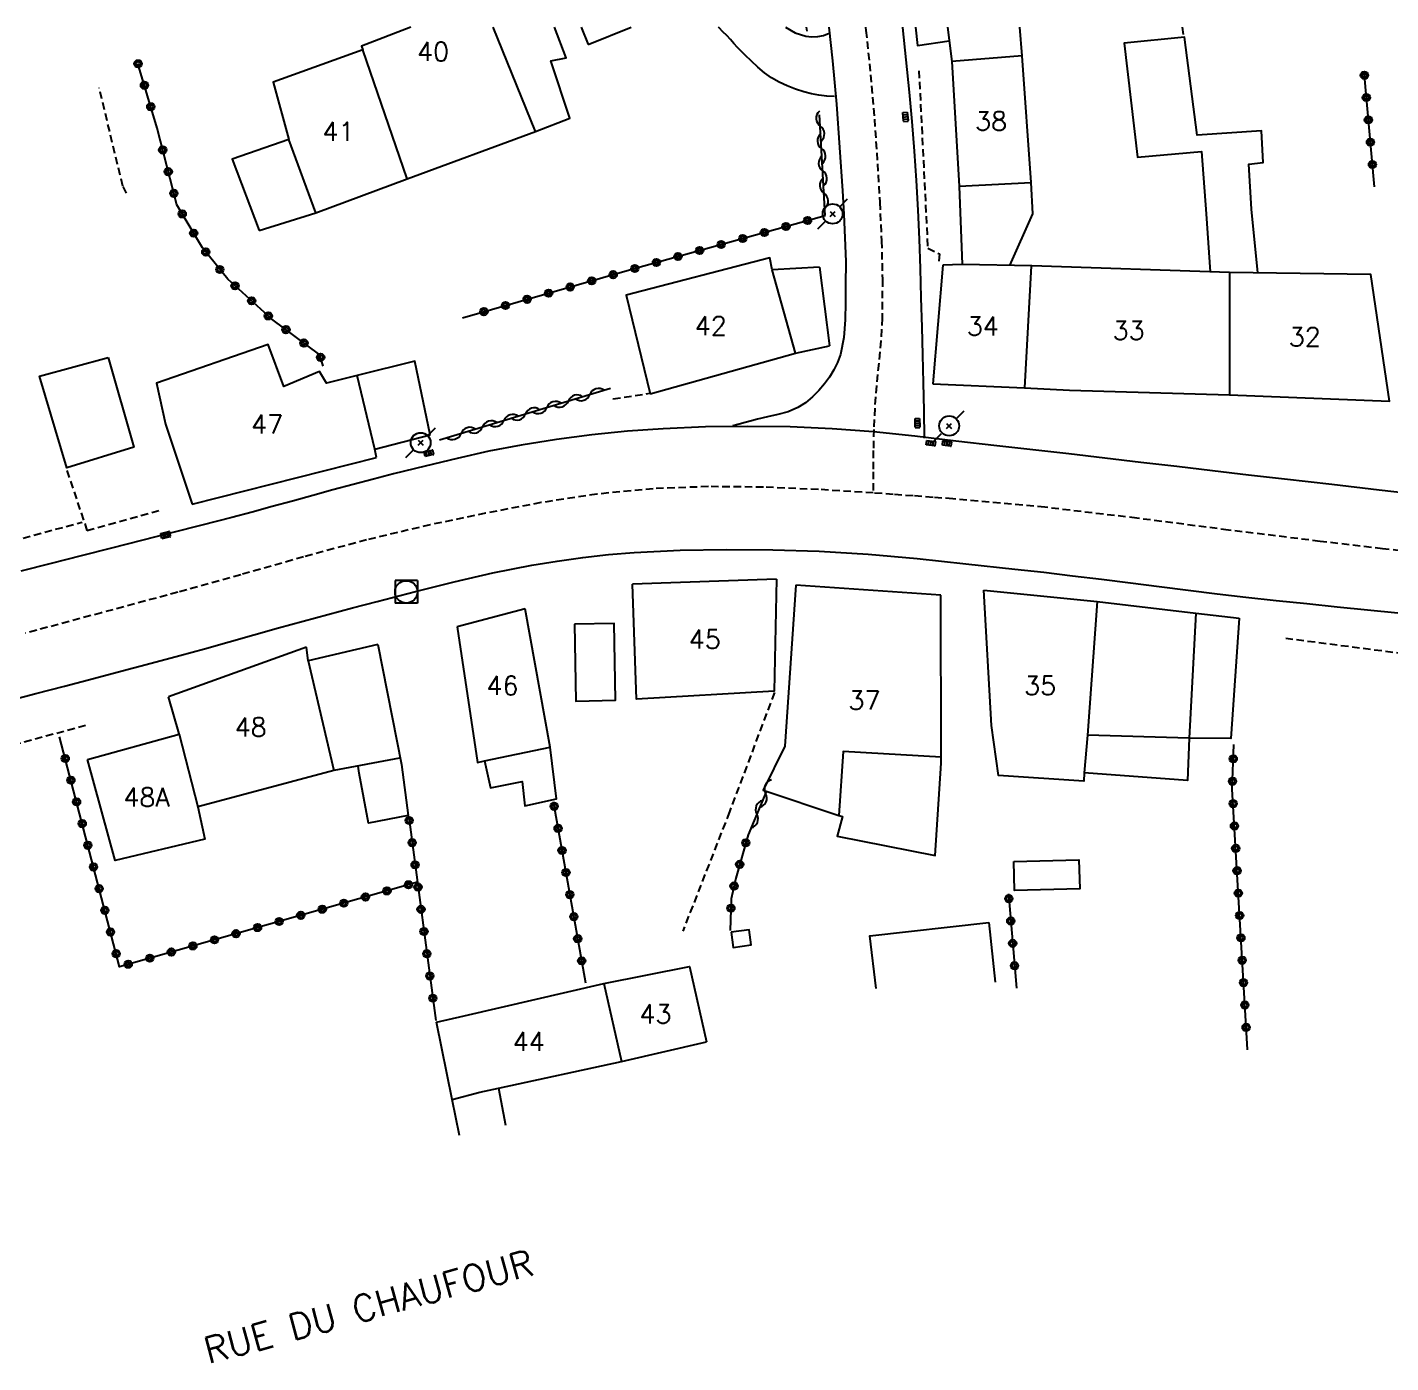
# Model space of a CAD drawing. Header units: millimetres. Extents: x 173000 to 174000, y 130000 to 131001.
# Drawn here: x 173306.5 to 173397.8, y 130910.6 to 131000 of the extents above; entities that cross this region are included whole.
import ezdxf
from ezdxf.enums import TextEntityAlignment as Align

# ---------------------------------------------------------------- set-up
doc = ezdxf.new("R2010")
doc.units = ezdxf.units.MM
doc.linetypes.add('DASHED', pattern=[0.75, 0.5, -0.25])
doc.layers.get('0').update_dxf_attribs({"linetype": 'CONTINUOUS'})
for name, color, linetype in [('W0001', 6, 'DASHED'), ('W0008', 7, 'CONTINUOUS'), ('W0014', 7, 'CONTINUOUS'), ('W0017', 7, 'CONTINUOUS'), ('W0101', 7, 'CONTINUOUS'), ('W0104', 1, 'CONTINUOUS'), ('W0112', 1, 'DASHED'), ('W0310', 3, 'CONTINUOUS'), ('W0322', 7, 'CONTINUOUS'), ('W0323', 7, 'CONTINUOUS'), ('W0401', 7, 'CONTINUOUS'), ('W0420', 7, 'CONTINUOUS'), ('W0473', 7, 'CONTINUOUS'), ('W0989', 7, 'CONTINUOUS'), ('W0991', 7, 'CONTINUOUS'), ('W1102', 7, 'CONTINUOUS')]:
    doc.layers.add(name, color=color, linetype=linetype)
doc.styles.get("Standard").update_dxf_attribs({"font": 'romans.shx', "width": 0.85})

# ---------------------------------------------------------------- blocks, each defined once
blk = doc.blocks.new('T401')
for p, q in [((-0.3, 0.3), (0, 0.3)), ((-0.3, -0.25), (-0.3, 0.3)), ((-0.3, 0.15), (0, 0.15)), ((-0.3, 0), (0, 0)), ((0, 0.3), (0, -0.25)), ((-0.3, -0.15), (0, -0.15)), ((-0.3, -0.25), (-0.3, -0.3)), ((-0.3, -0.3), (0, -0.3)), ((0, -0.3), (0, -0.25))]:
    blk.add_line(p, q)
blk = doc.blocks.new('T473')
for p, q in [((0.500001, 0.500001), (1.000002, 1.000002)), ((-0.166667, 0.166667), (0.166667, -0.166667)), ((-0.166667, -0.166667), (0.166667, 0.166667)), ((-1.000002, -1.000002), (-0.500001, -0.500001))]:
    blk.add_line(p, q)
blk.add_ellipse((0, 0), major_axis=(0.471405, 0.471405), ratio=1, start_param=5.497787144, end_param=11.780972451)
blk = doc.blocks.new('T420')
for p, q in [((0.75, 0.75), (-0.75, 0.75)), ((-0.75, 0.75), (-0.75, -0.75)), ((0.75, 0.75), (0.75, -0.75)), ((0.75, -0.75), (-0.75, -0.75))]:
    blk.add_line(p, q)
blk.add_ellipse((0, 0), major_axis=(-0.53, 0.53), ratio=1, start_param=3.926991, end_param=10.210176)
blk = doc.blocks.new('t323o')
at = {"color": 0, "linetype": 'Continuous'}
for radius in [0.25, 0.15]:
    blk.add_circle((0, 0), radius, dxfattribs=at)
blk = doc.blocks.new('t310o')
at = {"color": 0, "linetype": 'Continuous'}
for centre, start, end in [((-0.5, 0.375), 216.8699, 323.1304), ((0.5, -0.375), 36.8699, 143.1303)]:
    blk.add_arc(centre, 0.625, start, end, dxfattribs=at)
blk = doc.blocks.new('t322o')
at = {"color": 0, "linetype": 'Continuous'}
for radius in [0.25, 0.15]:
    blk.add_circle((0, 0), radius, dxfattribs=at)

msp = doc.modelspace()

# ---------------------------------------------------------------- linework, layer by layer
at = {"layer": 'W0001'}
for points in [[(173362.625, 131000), (173362.65, 130999.792), (173362.956, 130996.823), (173363.216, 130993.849), (173363.426, 130990.872), (173363.575, 130988.292), (173363.692, 130985.709), (173363.753, 130983.124), (173363.731, 130980.537), (173363.7, 130979.78), (173363.647, 130979.025), (173363.58, 130978.27), (173363.502, 130977.517), (173363.423, 130976.764), (173363.349, 130976.011), (173363.285, 130975.257), (173363.238, 130974.501), (173363.179, 130973.086), (173363.143, 130971.669), (173363.129, 130970.253), (173363.138, 130968.836)], [(173363.138, 130968.836), (173359.466, 130969.069), (173355.787, 130969.227), (173352.102, 130969.26), (173348.418, 130969.123), (173344.644, 130968.761), (173340.898, 130968.188), (173337.18, 130967.477), (173333.48, 130966.704), (173329.225, 130965.701), (173325.005, 130964.558), (173320.801, 130963.36), (173316.593, 130962.194), (173311.489, 130960.821), (173306.385, 130959.445)], [(173426.488, 130961.653), (173422.307, 130962.143), (173418.126, 130962.635), (173413.946, 130963.13), (173409.766, 130963.625), (173405.585, 130964.121), (173401.405, 130964.616), (173397.224, 130965.109), (173393.043, 130965.599), (173386.909, 130966.356), (173380.777, 130967.148), (173374.634, 130967.877), (173368.476, 130968.442), (173367.141, 130968.541), (173365.807, 130968.641), (173364.473, 130968.74), (173363.138, 130968.836)]]:
    msp.add_lwpolyline(points, dxfattribs=at)
at = {"layer": 'W0008'}
for points in [[(173360.162, 131000), (173360.409, 130997.754), (173360.672, 130994.86), (173360.891, 130991.962), (173361.077, 130989.063), (173361.168, 130987.486), (173361.246, 130985.907), (173361.293, 130984.327), (173361.289, 130982.745), (173361.28, 130981.589), (173361.269, 130980.42), (173361.179, 130979.247), (173360.936, 130978.095), (173360.747, 130977.568), (173360.5, 130977.067), (173360.208, 130976.594), (173359.879, 130976.145), (173359.492, 130975.688), (173359.069, 130975.26), (173358.604, 130974.875), (173358.094, 130974.548), (173357.445, 130974.264), (173356.758, 130974.079), (173356.068, 130973.936), (173355.393, 130973.773), (173354.983, 130973.659), (173354.572, 130973.547), (173354.161, 130973.436), (173353.749, 130973.327)], [(173366.573, 130972.494), (173366.54, 130974.352), (173366.501, 130976.21), (173366.458, 130978.069), (173366.409, 130979.927), (173366.357, 130981.888), (173366.305, 130983.85), (173366.241, 130985.811), (173366.151, 130987.771), (173366.035, 130989.746), (173365.898, 130991.72), (173365.741, 130993.692), (173365.563, 130995.663), (173365.35, 130997.822), (173365.12, 130999.979), (173365.117, 131000)]]:
    msp.add_lwpolyline(points, dxfattribs=at)
at = {"layer": 'W0014'}
for points in [[(173400.157, 130968.674), (173396.995, 130969.034), (173393.833, 130969.394), (173390.671, 130969.757), (173388.263, 130970.035), (173385.856, 130970.317), (173383.449, 130970.6), (173381.043, 130970.884), (173378.635, 130971.166), (173376.228, 130971.445), (173373.82, 130971.719), (173371.412, 130971.988), (173368.663, 130972.309), (173365.914, 130972.643), (173363.159, 130972.937), (173360.396, 130973.139), (173357.567, 130973.252), (173354.736, 130973.294), (173351.905, 130973.259), (173349.075, 130973.139), (173346.686, 130972.964), (173344.304, 130972.719), (173341.929, 130972.408), (173339.563, 130972.035), (173337.415, 130971.627), (173335.281, 130971.15), (173333.158, 130970.635), (173331.037, 130970.109), (173329.679, 130969.766), (173328.323, 130969.409), (173326.97, 130969.044), (173325.618, 130968.672), (173324.268, 130968.297), (173322.917, 130967.925), (173321.565, 130967.557), (173320.21, 130967.197), (173318.195, 130966.674), (173316.179, 130966.158), (173314.161, 130965.646), (173312.143, 130965.138), (173310.125, 130964.63), (173308.107, 130964.121), (173306.09, 130963.607)], [(173305.157, 130954.897), (173307.087, 130955.409), (173309.017, 130955.918), (173310.947, 130956.426), (173312.877, 130956.936), (173314.806, 130957.449), (173316.734, 130957.967), (173318.384, 130958.417), (173320.032, 130958.875), (173321.68, 130959.338), (173323.326, 130959.801), (173324.974, 130960.26), (173326.624, 130960.713), (173328.277, 130961.155), (173329.934, 130961.584), (173332.509, 130962.24), (173335.089, 130962.886), (173337.681, 130963.486), (173340.291, 130964.003), (173341.991, 130964.283), (173343.697, 130964.52), (173345.409, 130964.71), (173347.126, 130964.848), (173350.225, 130965.002), (173353.326, 130965.061), (173356.427, 130965.038), (173359.527, 130964.942), (173362.807, 130964.745), (173366.08, 130964.448), (173369.346, 130964.099), (173372.609, 130963.744), (173374.547, 130963.53), (173376.482, 130963.301), (173378.416, 130963.062), (173380.35, 130962.817), (173382.283, 130962.57), (173384.217, 130962.326), (173386.151, 130962.09), (173388.087, 130961.865), (173390.118, 130961.642), (173392.149, 130961.43), (173394.181, 130961.225), (173396.214, 130961.023), (173398.247, 130960.821)]]:
    msp.add_lwpolyline(points, dxfattribs=at)
at = {"layer": 'W0017'}
for points in [[(173360.541, 130995.358), (173360.023, 130995.392), (173359.507, 130995.458), (173358.997, 130995.556), (173358.494, 130995.686), (173357.932, 130995.868), (173357.382, 130996.082), (173356.847, 130996.333), (173356.333, 130996.626), (173355.857, 130996.96), (173355.414, 130997.337), (173354.991, 130997.733), (173354.572, 130998.129), (173354.313, 130998.381), (173354.062, 130998.641), (173353.817, 130998.907), (173353.575, 130999.174), (173353.331, 130999.44), (173353.081, 130999.702), (173352.822, 130999.955), (173352.771, 131000)], [(173357.255, 131000), (173357.91, 130999.632), (173358.635, 130999.397), (173359.028, 130999.353), (173359.424, 130999.372), (173359.811, 130999.456), (173360.18, 130999.601)]]:
    msp.add_lwpolyline(points, dxfattribs=at)
at = {"layer": 'W0101'}
for points in [[(173332.185, 131000), (173328.877, 130998.74), (173328.971, 130998.482)], [(173340.526, 130993.033), (173337.707, 131000)], [(173328.971, 130998.482), (173322.982, 130996.321), (173324.015, 130992.492)], [(173373.103, 130998.082), (173368.405, 130997.706)], [(173368.405, 130997.706), (173368.899, 130989.368)], [(173373.713, 130989.603), (173373.103, 130998.082)], [(173331.938, 130989.85), (173340.526, 130993.033)], [(173325.823, 130987.584), (173324.015, 130992.492)], [(173325.823, 130987.584), (173331.938, 130989.85)], [(173368.899, 130989.368), (173373.713, 130989.603)], [(173356.38, 130983.779), (173356.216, 130984.577), (173346.609, 130982.064), (173348.206, 130975.464)], [(173357.93, 130978.189), (173356.38, 130983.779)], [(173367.795, 130984.084), (173367.137, 130976.145)], [(173369.086, 130984.131), (173367.795, 130984.084)], [(173373.76, 130984.037), (173369.086, 130984.131)], [(173386.983, 130983.59), (173373.76, 130984.037)], [(173386.983, 130975.394), (173397.693, 130974.971), (173396.449, 130983.449), (173386.983, 130983.59)], [(173328.585, 130976.695), (173326.551, 130976.192), (173326.082, 130976.968), (173323.686, 130975.958), (173322.629, 130978.776), (173315.16, 130976.193), (173315.771, 130973.445), (173317.556, 130968.09)], [(173348.206, 130975.464), (173357.93, 130978.189)], [(173329.769, 130971.777), (173328.585, 130976.695)], [(173367.137, 130976.145), (173373.272, 130975.861)], [(173373.272, 130975.861), (173376.273, 130975.722), (173386.983, 130975.394)], [(173329.887, 130971.213), (173329.769, 130971.777)], [(173317.556, 130968.09), (173329.887, 130971.213)], [(173356.662, 130963.063), (173356.497, 130955.571), (173347.29, 130955.031), (173347.032, 130962.734)], [(173356.662, 130963.063), (173347.032, 130962.734)], [(173357.953, 130962.664), (173357.225, 130951.883), (173355.769, 130948.947), (173360.846, 130947.263)], [(173367.654, 130962.006), (173357.953, 130962.664)], [(173367.676, 130951.155), (173367.654, 130962.006)], [(173377.258, 130950.103), (173377.224, 130949.549), (173371.531, 130949.924), (173371.052, 130953.28), (173370.537, 130962.338)], [(173370.537, 130962.338), (173378.132, 130961.576)], [(173339.845, 130961.09), (173335.289, 130959.869)], [(173341.512, 130951.836), (173339.845, 130961.09)], [(173378.132, 130961.576), (173377.477, 130952.629), (173377.477, 130952.639), (173377.258, 130950.103)], [(173335.289, 130959.869), (173336.651, 130950.803), (173337.12, 130950.92)], [(173325.213, 130958.507), (173315.959, 130955.195)], [(173325.307, 130957.614), (173325.213, 130958.507)], [(173325.307, 130957.614), (173327.041, 130950.271)], [(173316.687, 130952.706), (173316.687, 130952.729), (173315.959, 130955.195)], [(173310.557, 130950.991), (173316.687, 130952.706)], [(173337.12, 130950.92), (173341.512, 130951.836)], [(173317.935, 130947.835), (173318.401, 130945.66), (173312.389, 130944.25), (173310.557, 130950.991)], [(173367.676, 130951.155), (173361.129, 130951.54), (173360.846, 130947.263)], [(173327.041, 130950.271), (173327.03, 130950.271), (173317.923, 130947.832)], [(173345.106, 130936.006), (173350.837, 130937.157), (173351.968, 130932.112)], [(173333.903, 130933.423), (173335.758, 130933.845), (173345.106, 130936.006)], [(173334.949, 130928.24), (173333.903, 130933.423)], [(173346.28, 130930.78), (173351.968, 130932.112)], [(173338.045, 130929.015), (173346.28, 130930.78)], [(173336.799, 130928.748), (173338.045, 130929.015)], [(173334.949, 130928.24), (173336.799, 130928.748)]]:
    msp.add_lwpolyline(points, dxfattribs=at)
at = {"layer": 'W0104'}
for points in [[(173340.526, 130993.033), (173342.828, 130993.925), (173341.56, 130997.753), (173342.593, 130997.965), (173341.8, 131000)], [(173343.597, 131000), (173344.049, 130998.857)], [(173344.049, 130998.857), (173346.935, 131000)], [(173365.967, 131000), (173366.104, 130998.787), (173368.223, 130999.095)], [(173368.104, 131000), (173368.405, 130997.706)], [(173373.103, 130998.082), (173372.953, 131000)], [(173388.882, 130983.562), (173388.463, 130987.818), (173388.275, 130990.848), (173389.238, 130990.942), (173389.121, 130993.079), (173384.823, 130992.774), (173383.977, 130999.327), (173379.937, 130998.927), (173380.83, 130991.318), (173385.105, 130991.693), (173385.433, 130987.513), (173385.691, 130983.634)], [(173324.015, 130992.492), (173320.234, 130991.177), (173322.042, 130986.409)], [(173368.899, 130989.368), (173369.086, 130984.131)], [(173372.277, 130984.067), (173373.831, 130987.513), (173373.713, 130989.603)], [(173322.042, 130986.409), (173325.823, 130987.584)], [(173359.551, 130983.943), (173356.38, 130983.779)], [(173359.551, 130983.943), (173360.208, 130978.682)], [(173357.93, 130978.189), (173360.208, 130978.682)], [(173333.48, 130972.716), (173332.447, 130977.649), (173328.585, 130976.695)], [(173329.769, 130971.777), (173333.48, 130972.716)], [(173384.738, 130960.791), (173384.285, 130952.421), (173377.477, 130952.639)], [(173378.132, 130961.576), (173384.738, 130960.791), (173387.626, 130960.463)], [(173387.626, 130960.463), (173387.064, 130952.413), (173384.285, 130952.421), (173384.173, 130949.596), (173377.258, 130950.103)], [(173329.98, 130958.695), (173325.307, 130957.614)], [(173329.98, 130958.695), (173331.554, 130950.662), (173332, 130947.257), (173329.346, 130946.74), (173328.736, 130950.075), (173328.665, 130950.545)], [(173337.12, 130950.92), (173337.52, 130949.112), (173339.634, 130949.535), (173339.821, 130947.891), (173341.935, 130948.36), (173341.512, 130951.836)], [(173331.418, 130951.087), (173327.041, 130950.271)], [(173360.846, 130947.263), (173361.077, 130947.186), (173360.725, 130945.871), (173367.278, 130944.579), (173367.677, 130950.756), (173367.676, 130951.155)], [(173363.327, 130935.686), (173362.909, 130939.2), (173370.871, 130940.093)], [(173370.871, 130940.093), (173371.3, 130936.089)], [(173338.045, 130929.015), (173338.527, 130926.525)], [(173335.434, 130925.839), (173334.949, 130928.24)]]:
    msp.add_lwpolyline(points, dxfattribs=at)
for points in [[(173311.919, 130977.907), (173313.657, 130971.894), (173309.171, 130970.509), (173307.339, 130976.662)], [(173343.133, 130960.057), (173343.227, 130954.913), (173345.884, 130954.962), (173345.79, 130960.105), (173343.133, 130960.057)], [(173372.539, 130944.179), (173376.907, 130944.297), (173376.96, 130942.35), (173372.591, 130942.233), (173372.539, 130944.179)], [(173353.632, 130939.435), (173353.773, 130938.425), (173354.973, 130938.593), (173354.832, 130939.603), (173353.632, 130939.435)]]:
    msp.add_lwpolyline(points, close=True, dxfattribs=at)
at = {"layer": 'W0112'}
for points in [[(173366.198, 130997.096), (173366.785, 130985.211), (173367.583, 130984.835), (173367.536, 130984.342)], [(173313.164, 130988.899), (173312.906, 130989.369), (173311.332, 130995.945)], [(173345.717, 130975.135), (173348.183, 130975.511)], [(173292.848, 130970.791), (173295.384, 130962.829), (173310.181, 130966.892)], [(173309.171, 130970.344), (173310.51, 130966.328), (173315.325, 130967.667)], [(173400.888, 130957.778), (173390.765, 130959.094)], [(173356.521, 130955.477), (173353.514, 130947.491), (173350.39, 130939.506)], [(173310.416, 130953.269), (173295.807, 130949.347)]]:
    msp.add_lwpolyline(points, dxfattribs=at)
at = {"layer": 'W0310'}
for points in [[(173358.705, 130999.75), (173358.673, 131000)], [(173359.927, 130987.396), (173359.551, 130994.136)], [(173334.114, 130972.388), (173345.552, 130975.84)], [(173355.98, 130948.83), (173354.759, 130945.965)]]:
    msp.add_lwpolyline(points, dxfattribs=at)
at = {"layer": 'W0322'}
msp.add_lwpolyline([(173326.317, 130977.32), (173326.105, 130978.071), (173322.888, 130980.467), (173319.928, 130983.145), (173318.237, 130985.235), (173316.523, 130988.124), (173315.207, 130993.244)], dxfattribs=at)
at = {"layer": 'W0323'}
for points in [[(173383.907, 130999.515), (173383.844, 131000)], [(173315.207, 130993.244), (173313.923, 130997.577)], [(173396.684, 130989.321), (173395.992, 130997.01)], [(173335.641, 130980.561), (173346.985, 130983.802), (173359.927, 130987.396)], [(173332.626, 130942.785), (173312.694, 130937.134), (173308.678, 130952.518)], [(173388.183, 130931.576), (173388.181, 130931.59), (173387.171, 130949.018), (173387.265, 130952.001)], [(173341.724, 130948.196), (173343.885, 130936.053)], [(173332.047, 130947.139), (173333.856, 130933.54)], [(173354.759, 130945.965), (173353.937, 130943.052), (173353.632, 130941.666), (173353.561, 130939.553)], [(173372.186, 130942.019), (173372.724, 130935.708)]]:
    msp.add_lwpolyline(points, dxfattribs=at)
at = {"layer": 'W1102'}
for points in [[(173331.938, 130989.85), (173328.971, 130998.482)], [(173373.716, 130984.038), (173373.272, 130975.861)], [(173386.983, 130983.59), (173386.983, 130975.394)], [(173316.687, 130952.706), (173317.935, 130947.835)], [(173345.106, 130936.006), (173346.28, 130930.78)]]:
    msp.add_lwpolyline(points, dxfattribs=at)

# ---------------------------------------------------------------- block references
at = {"layer": 'W0310'}
for p, rotation in [((173359.593, 130993.386), 93.19047680356809), ((173359.676, 130991.889), 93.19047680356809), ((173359.76, 130990.391), 93.19047680356809), ((173359.843, 130988.893), 93.19047680356809), ((173342.73, 130974.988), 16.79592875724431), ((173344.166, 130975.422), 16.79592875724431), ((173339.858, 130974.121), 16.79592875724431), ((173341.294, 130974.555), 16.79592875724431), ((173336.986, 130973.254), 16.79592875724431), ((173338.422, 130973.688), 16.79592875724431), ((173335.55, 130972.821), 16.79592875724431), ((173355.935, 130948.724), 246.9144535498558), ((173355.347, 130947.344), 246.9144535498558)]:
    msp.add_blockref('t310o', p, dxfattribs=dict(at, rotation=rotation))
at = {"layer": 'W0322'}
for p, rotation in [((173315.581, 130991.791), 104.4062706483301), ((173315.954, 130990.338), 104.4062706483301), ((173316.327, 130988.886), 104.4062706483301), ((173316.887, 130987.51), 120.6885545040228), ((173317.652, 130986.22), 120.6885545040228), ((173318.46, 130984.96), 128.9720642727559), ((173319.403, 130983.793), 128.9720642727559), ((173320.422, 130982.698), 137.8619950994078), ((173321.534, 130981.692), 137.8619950994078), ((173322.646, 130980.685), 137.8619950994078), ((173323.83, 130979.766), 143.3309723722784), ((173325.033, 130978.87), 143.3309723722784), ((173326.149, 130977.914), 105.7082139559285)]:
    msp.add_blockref('t322o', p, dxfattribs=dict(at, rotation=rotation))
at = {"layer": 'W0323'}
for p, rotation in [((173313.929, 130997.559), 106.5039562824168), ((173314.355, 130996.121), 106.5039562824168), ((173396.012, 130996.791), 95.14139204883199), ((173396.146, 130995.297), 95.14139204883199), ((173314.781, 130994.682), 106.5039562824168), ((173396.28, 130993.803), 95.14139204883199), ((173396.415, 130992.309), 95.14139204883199), ((173396.549, 130990.815), 95.14139204883199), ((173358.742, 130987.067), 15.51833897090199), ((173355.852, 130986.264), 15.51833897090199), ((173357.297, 130986.665), 15.51833897090199), ((173352.961, 130985.461), 15.51833897090199), ((173354.406, 130985.863), 15.51833897090199), ((173348.625, 130984.257), 15.51833897090199), ((173350.07, 130984.659), 15.51833897090199), ((173351.516, 130985.06), 15.51833897090199), ((173345.737, 130983.446), 15.94499232349981), ((173347.18, 130983.856), 15.51833897090199), ((173342.852, 130982.621), 15.94499232349981), ((173344.295, 130983.033), 15.94499232349981), ((173339.968, 130981.797), 15.94499232349981), ((173341.41, 130982.209), 15.94499232349981), ((173337.083, 130980.973), 15.94499232349981), ((173338.526, 130981.385), 15.94499232349981), ((173309.057, 130951.066), 104.631148397774), ((173387.235, 130951.045), 88.19559767528597), ((173309.436, 130949.615), 104.631148397774), ((173387.188, 130949.546), 88.19559767528597), ((173309.814, 130948.164), 104.631148397774), ((173341.782, 130947.868), 280.0897388195533), ((173387.227, 130948.048), 93.31625883653082), ((173332.076, 130946.922), 277.5747917061203), ((173310.193, 130946.712), 104.631148397774), ((173342.045, 130946.391), 280.0897388195533), ((173387.314, 130946.551), 93.31625883653082), ((173310.572, 130945.261), 104.631148397774), ((173332.274, 130945.435), 277.5747917061203), ((173354.607, 130945.426), 254.2374443115319), ((173387.401, 130945.053), 93.31625883653082), ((173342.308, 130944.914), 280.0897388195533), ((173310.951, 130943.81), 104.631148397774), ((173332.472, 130943.949), 277.5747917061203), ((173342.571, 130943.437), 280.0897388195533), ((173354.199, 130943.982), 254.2374443115319), ((173387.488, 130943.556), 93.31625883653082), ((173311.33, 130942.358), 104.631148397774), ((173330.589, 130942.207), 195.8292278537979), ((173332.032, 130942.617), 195.8292278537979), ((173332.669, 130942.462), 277.5747917061203), ((173353.822, 130942.531), 257.5736588018089), ((173327.703, 130941.389), 195.8292278537979), ((173329.146, 130941.798), 195.8292278537979), ((173342.833, 130941.96), 280.0897388195533), ((173372.215, 130941.686), 274.8695327993124), ((173387.574, 130942.058), 93.31625883653082), ((173311.709, 130940.907), 104.631148397774), ((173324.817, 130940.571), 195.8292278537979), ((173326.26, 130940.98), 195.8292278537979), ((173332.867, 130940.975), 277.5747917061203), ((173343.096, 130940.484), 280.0897388195533), ((173353.611, 130941.052), 268.0904369254822), ((173387.661, 130940.561), 93.31625883653082), ((173312.088, 130939.456), 104.631148397774), ((173321.93, 130939.753), 195.8292278537979), ((173323.373, 130940.162), 195.8292278537979), ((173333.065, 130939.488), 277.5747917061203), ((173372.342, 130940.192), 274.8695327993124), ((173319.044, 130938.934), 195.8292278537979), ((173320.487, 130939.343), 195.8292278537979), ((173343.359, 130939.007), 280.0897388195533), ((173372.469, 130938.697), 274.8695327993124), ((173387.748, 130939.063), 93.31625883653082), ((173312.467, 130938.004), 104.631148397774), ((173314.715, 130937.707), 195.8292278537979), ((173316.158, 130938.116), 195.8292278537979), ((173317.601, 130938.525), 195.8292278537979), ((173333.262, 130938.001), 277.5747917061203), ((173313.272, 130937.298), 195.8292278537979), ((173343.622, 130937.53), 280.0897388195533), ((173372.597, 130937.202), 274.8695327993124), ((173387.835, 130937.566), 93.31625883653082), ((173333.46, 130936.514), 277.5747917061203), ((173387.921, 130936.068), 93.31625883653082), ((173333.658, 130935.027), 277.5747917061203), ((173388.008, 130934.571), 93.31625883653082), ((173388.095, 130933.073), 93.31625883653082)]:
    msp.add_blockref('t323o', p, dxfattribs=dict(at, rotation=rotation))
at = {"layer": 'W0401'}
for p, rotation in [((173365.446, 130994.019), 4.962969357558681), ((173366.244, 130973.515), 1.043096472131678), ((173333.363, 130971.636), 103.836296009043), ((173367.019, 130972.317), 83.04142991110237), ((173368.1, 130972.293), 83.0105574560539), ((173315.747, 130966.187), 104.2510524162029), ((173315.747, 130966.14), 104.2510524162029)]:
    msp.add_blockref('T401', p, dxfattribs=dict(at, rotation=rotation))
at = {"layer": 'W0420'}
msp.add_blockref('T420', (173331.883, 130962.218), dxfattribs=at)
at = {"layer": 'W0473'}
for p in [(173360.42, 130987.513), (173368.217, 130973.327), (173332.846, 130972.2)]:
    msp.add_blockref('T473', p, dxfattribs=at)

# ---------------------------------------------------------------- texts
at = {"layer": 'W0989'}
msp.add_text('RUE DU CHAUFOUR ', height=1.75, rotation=15.29956, dxfattribs=at).set_placement((173318.63, 130910.554))
at = {"layer": 'W0991'}
for s, p in [('40', (173333.678, 130998.37)), ('41', (173327.348, 130993.033)), ('38', (173371.028, 130993.725)), ('42', (173352.264, 130980.021)), ('34', (173370.476, 130979.996)), ('33', (173380.232, 130979.716)), ('32', (173392.021, 130979.281)), ('47', (173322.567, 130973.433)), ('45', (173351.864, 130959.047)), ('46', (173338.324, 130955.947)), ('35', (173374.311, 130955.943)), ('37', (173362.549, 130954.963)), ('48', (173321.464, 130953.169)), ('48A', (173314.5, 130948.478)), ('43', (173348.557, 130933.969)), ('44', (173340.072, 130932.123))]:
    msp.add_text(s, height=1.25, dxfattribs=at).set_placement(p, align=Align.MIDDLE_CENTER)

doc.saveas('drawing.dxf')
